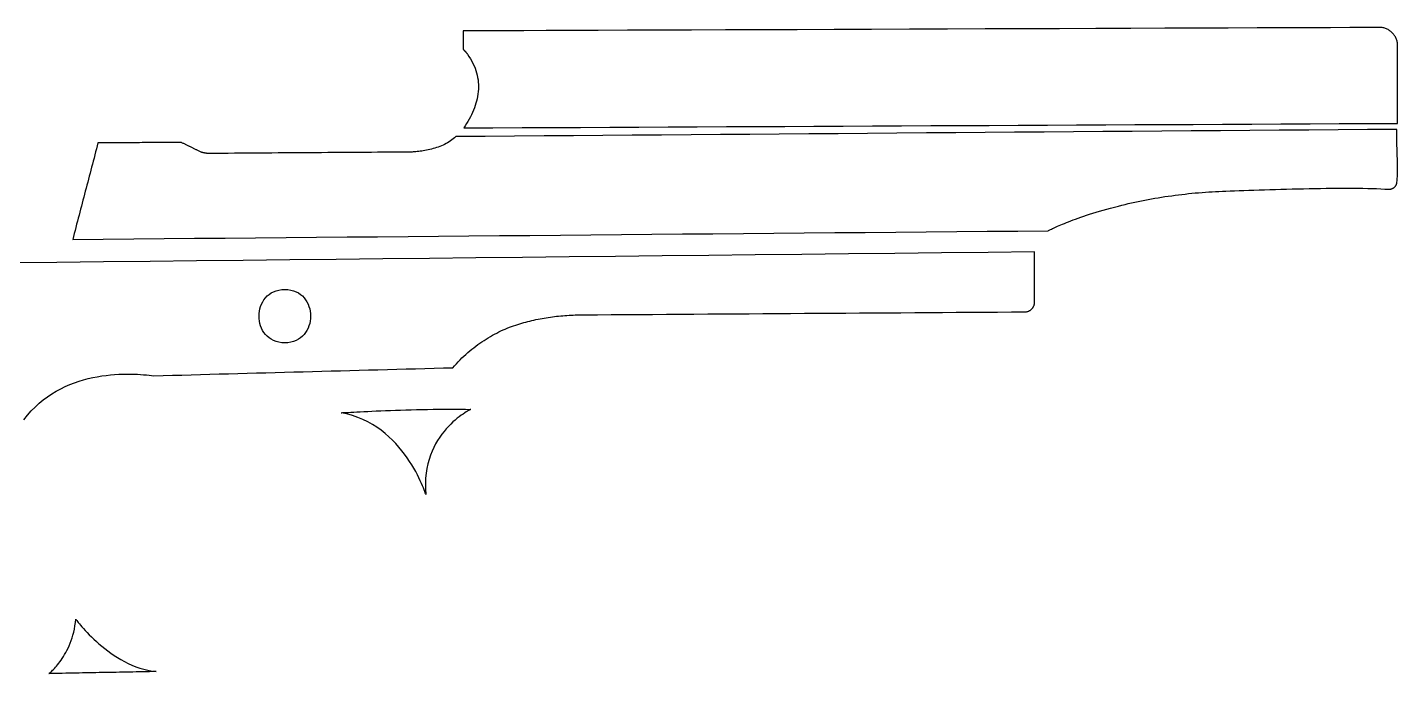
# Model space of a CAD drawing. Header units: metres. Extents: x 163 to 302, y -140 to -54.
# Drawn here: x 213.4 to 302.1, y -95.8 to -54 of the extents above; entities that cross this region are included whole.
import ezdxf

# ---------------------------------------------------------------- set-up
doc = ezdxf.new("R2010")
doc.units = ezdxf.units.M

msp = doc.modelspace()

# ---------------------------------------------------------------- linework, layer by layer
for points in [[(300.89475, -54.005226), (300.043596, -54.008274), (298.986448, -54.012084), (297.737784, -54.016656), (296.311574, -54.02199), (294.721788, -54.027832), (292.98265, -54.034182), (291.108384, -54.04104), (289.11296, -54.048406), (287.010602, -54.05628), (284.815534, -54.064408), (282.541726, -54.07279), (280.203148, -54.081426), (277.814024, -54.090316), (275.388578, -54.099206), (272.941034, -54.10835), (270.485362, -54.117494), (268.035786, -54.126638), (265.606276, -54.135782), (263.211056, -54.144672), (260.864096, -54.153308), (258.57962, -54.16169), (256.371852, -54.169818), (254.254762, -54.177692), (252.242574, -54.185312), (250.349258, -54.192424), (248.589038, -54.199028), (246.976138, -54.205124), (245.524528, -54.210458), (244.248432, -54.215284), (243.16182, -54.219348), (242.278916, -54.22265), (241.61369, -54.22519), (241.61369, -54.262528), (241.61369, -54.299866), (241.61369, -54.337204), (241.61369, -54.374542), (241.61369, -54.41188), (241.61369, -54.449218), (241.61369, -54.486556), (241.61369, -54.523894), (241.61369, -54.561232), (241.61369, -54.59857), (241.61369, -54.635908), (241.61369, -54.673246), (241.61369, -54.710584), (241.61369, -54.747922), (241.61369, -54.78526), (241.61369, -54.822598), (241.61369, -54.859936), (241.61369, -54.897274), (241.61369, -54.934612), (241.61369, -54.97195), (241.61369, -55.009288), (241.61369, -55.046626), (241.61369, -55.083964), (241.61369, -55.121302), (241.61369, -55.15864), (241.61369, -55.195978), (241.61369, -55.233316), (241.61369, -55.270654), (241.61369, -55.307992), (241.61369, -55.34533), (241.61369, -55.382668), (241.61369, -55.420006), (241.62258, -55.428642), (241.63147, -55.437278), (241.64036, -55.445914), (241.648996, -55.454804), (241.657632, -55.463694), (241.666268, -55.472584), (241.674904, -55.481474), (241.68354, -55.490364), (241.692176, -55.499508), (241.700812, -55.508652), (241.709194, -55.517796), (241.717576, -55.52694), (241.725958, -55.536084), (241.73434, -55.545228), (241.742722, -55.554626), (241.751104, -55.564024), (241.759232, -55.573422), (241.76736, -55.58282), (241.775488, -55.592472), (241.783616, -55.602124), (241.791744, -55.611776), (241.799618, -55.621428), (241.807492, -55.63108), (241.815366, -55.640986), (241.82324, -55.650892), (241.831114, -55.660798), (241.838734, -55.670704), (241.846354, -55.68061), (241.853974, -55.69077), (241.861594, -55.70093), (241.869214, -55.71109), (241.87658, -55.72125), (241.98072, -55.87111), (242.07597, -56.021732), (242.162838, -56.172862), (242.24107, -56.3245), (242.311174, -56.476392), (242.37315, -56.628538), (242.426998, -56.780938), (242.472972, -56.933592), (242.511326, -57.0865), (242.542314, -57.239408), (242.565936, -57.392316), (242.582446, -57.545224), (242.591844, -57.698132), (242.594384, -57.850786), (242.59032, -58.003186), (242.579652, -58.155332), (242.56238, -58.307224), (242.539012, -58.458608), (242.509548, -58.609484), (242.474242, -58.759852), (242.433094, -58.909712), (242.386358, -59.05881), (242.334288, -59.207146), (242.276884, -59.35472), (242.2144, -59.501532), (242.146836, -59.647328), (242.074446, -59.792108), (241.997484, -59.935872), (241.91595, -60.07862), (241.830098, -60.220352), (241.740182, -60.360814), (241.646202, -60.500006), (243.534692, -60.490862), (245.423182, -60.481718), (247.311672, -60.472574), (249.200162, -60.46343), (251.088652, -60.454286), (252.977142, -60.445142), (254.865632, -60.435998), (256.754122, -60.426854), (258.642612, -60.41771), (260.531102, -60.408566), (262.419592, -60.399422), (264.308082, -60.390278), (266.196572, -60.381134), (268.085062, -60.37199), (269.973552, -60.362846), (271.862042, -60.353702), (273.750532, -60.344558), (275.639022, -60.335414), (277.527512, -60.32627), (279.416002, -60.317126), (281.304492, -60.307982), (283.192982, -60.298838), (285.081472, -60.289694), (286.969962, -60.28055), (288.858452, -60.271406), (290.746942, -60.262262), (292.635432, -60.253118), (294.523922, -60.243974), (296.412412, -60.23483), (298.300902, -60.225686), (300.189392, -60.216542), (302.077882, -60.207398), (302.077882, -60.050172), (302.077882, -59.892946), (302.077882, -59.73572), (302.077882, -59.578494), (302.077882, -59.421268), (302.077882, -59.264042), (302.077882, -59.106816), (302.077882, -58.94959), (302.077882, -58.792364), (302.077882, -58.635138), (302.077882, -58.477912), (302.077882, -58.320686), (302.077882, -58.16346), (302.077882, -58.006234), (302.077882, -57.849008), (302.077882, -57.691782), (302.077882, -57.534556), (302.077882, -57.37733), (302.077882, -57.220104), (302.077882, -57.062878), (302.077882, -56.905652), (302.077882, -56.748426), (302.077882, -56.5912), (302.077882, -56.433974), (302.077882, -56.276748), (302.077882, -56.119522), (302.077882, -55.962296), (302.077882, -55.80507), (302.077882, -55.647844), (302.077882, -55.490618), (302.077882, -55.333392), (302.077882, -55.176166), (302.076358, -55.11546), (302.071786, -55.055516), (302.064166, -54.996334), (302.053752, -54.938168), (302.040544, -54.881018), (302.024542, -54.824884), (302.006, -54.77002), (301.984918, -54.716426), (301.961296, -54.664102), (301.935134, -54.613302), (301.906686, -54.563772), (301.875952, -54.515766), (301.842932, -54.469538), (301.80788, -54.425088), (301.770796, -54.382416), (301.73168, -54.341522), (301.690786, -54.302406), (301.64786, -54.265322), (301.603156, -54.23027), (301.556928, -54.197504), (301.508922, -54.16677), (301.459392, -54.138576), (301.408592, -54.112668), (301.356268, -54.089046), (301.302674, -54.067964), (301.24781, -54.049676), (301.191676, -54.033928), (301.134526, -54.020974), (301.07636, -54.010814), (301.017178, -54.003448), (300.957234, -53.99913), (300.896528, -53.99786)], [(302.037242, -60.593732), (300.133766, -60.608464), (298.23029, -60.623196), (296.326814, -60.637928), (294.423338, -60.65266), (292.519862, -60.667392), (290.616386, -60.682124), (288.71291, -60.696856), (286.809434, -60.711588), (284.905958, -60.72632), (283.002482, -60.741052), (281.099006, -60.755784), (279.19553, -60.770516), (277.292054, -60.785248), (275.388578, -60.79998), (273.485102, -60.814712), (271.581626, -60.829444), (269.67815, -60.844176), (267.774674, -60.858908), (265.871198, -60.87364), (263.967722, -60.888372), (262.064246, -60.903104), (260.16077, -60.917836), (258.257294, -60.932568), (256.353818, -60.9473), (254.450342, -60.962032), (252.546866, -60.976764), (250.64339, -60.991496), (248.739914, -61.006228), (246.836438, -61.02096), (244.932962, -61.035692), (243.029486, -61.050424), (241.12601, -61.065156), (241.047778, -61.139578), (240.965482, -61.210444), (240.879376, -61.277754), (240.789714, -61.341508), (240.697004, -61.40196), (240.6015, -61.45911), (240.503456, -61.513212), (240.403126, -61.564266), (240.300764, -61.612272), (240.196624, -61.65723), (240.091214, -61.699394), (239.984788, -61.738764), (239.8776, -61.77534), (239.769904, -61.809376), (239.661954, -61.840872), (239.554004, -61.869828), (239.446562, -61.896498), (239.339882, -61.920882), (239.233964, -61.94298), (239.12957, -61.963046), (239.0267, -61.98108), (238.925608, -61.997082), (238.826802, -62.011052), (238.730536, -62.023244), (238.637064, -62.033658), (238.54664, -62.042548), (238.459518, -62.049914), (238.375952, -62.055756), (238.29645, -62.060074), (238.221266, -62.063122), (238.150654, -62.0649), (238.084868, -62.065408), (237.682024, -62.068202), (237.27918, -62.070996), (236.876336, -62.07379), (236.473492, -62.076584), (236.070648, -62.079378), (235.667804, -62.082172), (235.26496, -62.084966), (234.862116, -62.08776), (234.459272, -62.090554), (234.056428, -62.093348), (233.653584, -62.096142), (233.25074, -62.098936), (232.847896, -62.10173), (232.445052, -62.104524), (232.042208, -62.107318), (231.639364, -62.110112), (231.23652, -62.112906), (230.833676, -62.1157), (230.430832, -62.118494), (230.027988, -62.121288), (229.625144, -62.124082), (229.2223, -62.126876), (228.819456, -62.12967), (228.416612, -62.132464), (228.013768, -62.135258), (227.610924, -62.138052), (227.20808, -62.140846), (226.805236, -62.14364), (226.402392, -62.146434), (225.999548, -62.149228), (225.596704, -62.152022), (225.19386, -62.154816), (225.17608, -62.154816), (225.1583, -62.154562), (225.14052, -62.154308), (225.122994, -62.1538), (225.105468, -62.153038), (225.087942, -62.152022), (225.070416, -62.151006), (225.05289, -62.149736), (225.035364, -62.148212), (225.017838, -62.146688), (225.000312, -62.14491), (224.982786, -62.142878), (224.96526, -62.140592), (224.947734, -62.138306), (224.930208, -62.135766), (224.912682, -62.132972), (224.89541, -62.130178), (224.878138, -62.12713), (224.860866, -62.123828), (224.843594, -62.120526), (224.826322, -62.11697), (224.80905, -62.11316), (224.791778, -62.10935), (224.774506, -62.105286), (224.757488, -62.100968), (224.74047, -62.096396), (224.723452, -62.091824), (224.706434, -62.086998), (224.689416, -62.081918), (224.672652, -62.076838), (224.655888, -62.071504), (224.639124, -62.065916), (224.5995, -62.046358), (224.559622, -62.0268), (224.519998, -62.007242), (224.48012, -61.987684), (224.440242, -61.968126), (224.400618, -61.948568), (224.36074, -61.92901), (224.321116, -61.909452), (224.281238, -61.889894), (224.24136, -61.870336), (224.201736, -61.850778), (224.161858, -61.83122), (224.12198, -61.811662), (224.082356, -61.792104), (224.042478, -61.772546), (224.002854, -61.752988), (223.962976, -61.73343), (223.923098, -61.713872), (223.883474, -61.694314), (223.843596, -61.674756), (223.803972, -61.655198), (223.764094, -61.63564), (223.724216, -61.616082), (223.684592, -61.596524), (223.644714, -61.576966), (223.60509, -61.557408), (223.565212, -61.53785), (223.525334, -61.518292), (223.48571, -61.498734), (223.445832, -61.479176), (223.406208, -61.459618), (223.36633, -61.44006), (223.197674, -61.441076), (223.029018, -61.442092), (222.860362, -61.443108), (222.691706, -61.444124), (222.52305, -61.44514), (222.354394, -61.446156), (222.185738, -61.447172), (222.017082, -61.448188), (221.848426, -61.449204), (221.67977, -61.45022), (221.511114, -61.451236), (221.342458, -61.452252), (221.173802, -61.453268), (221.005146, -61.454284), (220.83649, -61.4553), (220.667834, -61.456316), (220.499178, -61.457332), (220.330522, -61.458348), (220.161866, -61.459364), (219.99321, -61.46038), (219.824554, -61.461396), (219.655898, -61.462412), (219.487242, -61.463428), (219.318586, -61.464444), (219.14993, -61.46546), (218.981274, -61.466476), (218.812618, -61.467492), (218.643962, -61.468508), (218.475306, -61.469524), (218.30665, -61.47054), (218.137994, -61.471556), (217.969338, -61.472572), (217.918284, -61.667644), (217.86723, -61.862716), (217.816176, -62.057788), (217.765122, -62.25286), (217.714068, -62.447932), (217.663014, -62.643004), (217.61196, -62.838076), (217.560906, -63.033148), (217.509852, -63.22822), (217.458798, -63.423292), (217.407744, -63.618364), (217.35669, -63.813436), (217.305636, -64.008508), (217.254582, -64.20358), (217.203528, -64.398652), (217.152474, -64.593724), (217.10142, -64.788796), (217.050366, -64.983868), (216.999312, -65.17894), (216.948258, -65.374012), (216.897204, -65.569084), (216.84615, -65.764156), (216.795096, -65.959228), (216.744042, -66.1543), (216.692988, -66.349372), (216.641934, -66.544444), (216.59088, -66.739516), (216.539826, -66.934588), (216.488772, -67.12966), (216.437718, -67.324732), (216.386664, -67.519804), (216.33561, -67.714876), (218.308428, -67.69735), (220.281246, -67.679824), (222.254064, -67.662298), (224.226882, -67.644772), (226.1997, -67.627246), (228.172518, -67.60972), (230.145336, -67.592194), (232.118154, -67.574668), (234.090972, -67.557142), (236.06379, -67.539616), (238.036608, -67.52209), (240.009426, -67.504564), (241.982244, -67.487038), (243.955062, -67.469512), (245.92788, -67.451986), (247.900698, -67.43446), (249.873516, -67.416934), (251.846334, -67.399408), (253.819152, -67.381882), (255.79197, -67.364356), (257.764788, -67.34683), (259.737606, -67.329304), (261.710424, -67.311778), (263.683242, -67.294252), (265.65606, -67.276726), (267.628878, -67.2592), (269.601696, -67.241674), (271.574514, -67.224148), (273.547332, -67.206622), (275.52015, -67.189096), (277.492968, -67.17157), (279.465786, -67.154044), (279.49525, -67.13982), (279.531826, -67.12204), (279.57526, -67.100958), (279.625552, -67.076574), (279.682702, -67.049142), (279.746964, -67.018662), (279.818338, -66.985134), (279.896824, -66.948812), (279.982422, -66.90995), (280.075132, -66.868548), (280.175208, -66.824606), (280.282396, -66.778378), (280.39695, -66.729864), (280.51887, -66.679318), (280.648156, -66.626994), (280.784808, -66.572638), (280.928826, -66.516758), (281.080464, -66.4591), (281.239468, -66.400172), (281.406092, -66.33972), (281.580336, -66.278252), (281.7622, -66.215514), (281.951684, -66.152014), (282.148788, -66.087498), (282.353766, -66.02222), (282.566618, -65.956434), (282.787344, -65.89014), (283.015944, -65.823338), (283.252418, -65.756282), (283.496766, -65.689226), (283.749242, -65.62217), (284.009592, -65.555114), (284.222952, -65.502028), (284.436566, -65.450466), (284.650434, -65.400428), (284.86481, -65.351914), (285.07944, -65.304924), (285.294324, -65.259458), (285.509462, -65.215516), (285.724854, -65.173098), (285.9405, -65.132204), (286.1564, -65.092834), (286.372554, -65.054734), (286.588962, -65.018158), (286.805624, -64.983106), (287.02254, -64.949578), (287.23971, -64.917574), (287.457134, -64.88684), (287.674812, -64.85763), (287.89249, -64.829944), (288.110422, -64.803528), (288.328608, -64.778636), (288.546794, -64.755014), (288.765234, -64.732916), (288.983928, -64.712088), (289.202622, -64.692784), (289.42157, -64.67475), (289.640772, -64.65824), (289.859974, -64.643), (290.079176, -64.629284), (290.298632, -64.616838), (290.518088, -64.605662), (290.737798, -64.59601), (290.957508, -64.587628), (291.232844, -64.577976), (291.520626, -64.567816), (291.820092, -64.557402), (292.130226, -64.546734), (292.450266, -64.535812), (292.779196, -64.524636), (293.116, -64.51346), (293.459916, -64.502538), (293.810182, -64.491616), (294.165528, -64.480948), (294.525446, -64.470534), (294.888666, -64.460628), (295.25468, -64.45123), (295.622218, -64.44234), (295.990518, -64.433958), (296.358818, -64.426338), (296.726102, -64.41948), (297.091354, -64.413638), (297.453812, -64.408558), (297.81246, -64.404748), (298.166536, -64.401954), (298.515024, -64.40043), (298.857162, -64.400176), (299.191934, -64.401192), (299.518324, -64.403732), (299.83557, -64.407796), (300.142656, -64.413384), (300.43882, -64.42075), (300.7233, -64.429894), (300.994826, -64.440816), (301.25289, -64.45377), (301.496222, -64.468756), (301.521622, -64.469772), (301.546768, -64.469518), (301.57166, -64.468248), (301.596298, -64.465708), (301.620428, -64.462152), (301.644304, -64.457326), (301.667672, -64.451484), (301.690786, -64.444626), (301.713392, -64.436498), (301.73549, -64.427354), (301.75708, -64.417194), (301.778162, -64.406272), (301.798736, -64.394334), (301.818548, -64.38138), (301.837852, -64.367664), (301.856394, -64.352932), (301.874174, -64.337438), (301.891192, -64.321182), (301.907448, -64.304164), (301.922942, -64.286384), (301.937674, -64.267842), (301.951644, -64.248538), (301.964598, -64.228472), (301.976536, -64.207644), (301.987712, -64.186308), (301.997872, -64.164464), (302.007016, -64.141858), (302.01489, -64.118744), (302.021748, -64.095122), (302.02759, -64.070992), (302.032162, -64.046354), (302.035464, -64.021208), (302.044354, -63.934594), (302.051974, -63.84798), (302.058324, -63.761112), (302.063658, -63.67399), (302.067976, -63.58636), (302.071278, -63.498222), (302.073564, -63.409322), (302.075088, -63.31966), (302.07585, -63.228982), (302.07585, -63.137288), (302.075088, -63.044324), (302.073818, -62.95009), (302.07204, -62.854586), (302.069754, -62.757304), (302.067214, -62.658498), (302.06442, -62.557914), (302.061372, -62.455298), (302.05807, -62.35065), (302.054768, -62.24397), (302.051466, -62.135004), (302.048164, -62.023498), (302.044862, -61.909452), (302.041814, -61.792866), (302.03902, -61.673486), (302.036734, -61.551058), (302.034702, -61.425582), (302.033178, -61.297058), (302.032162, -61.165232), (302.031908, -61.02985), (302.032162, -60.890912), (302.033178, -60.748418), (302.03521, -60.602114)], [(213.169754, -79.390494), (213.404958, -79.095346), (213.64956, -78.817724), (213.903052, -78.559406), (214.164672, -78.31963), (214.433404, -78.097888), (214.708486, -77.893418), (214.989156, -77.705458), (215.274652, -77.5335), (215.563958, -77.376782), (215.856312, -77.234796), (216.151206, -77.107034), (216.44737, -76.99248), (216.744296, -76.89088), (217.041222, -76.801218), (217.337132, -76.722986), (217.631264, -76.655676), (217.922856, -76.598526), (218.211146, -76.550774), (218.495118, -76.511912), (218.774264, -76.481432), (219.047568, -76.458318), (219.314268, -76.442316), (219.573602, -76.43241), (219.824554, -76.428346), (220.066362, -76.429108), (220.298518, -76.434188), (220.519752, -76.443078), (220.729556, -76.455016), (220.927168, -76.46924), (221.111572, -76.485242), (221.282006, -76.502514), (221.437708, -76.52004), (221.577916, -76.537566), (222.18269, -76.52131), (222.787464, -76.505054), (223.392238, -76.488798), (223.997012, -76.472542), (224.601786, -76.456286), (225.20656, -76.44003), (225.811334, -76.423774), (226.416108, -76.407518), (227.020882, -76.391262), (227.625656, -76.375006), (228.23043, -76.35875), (228.835204, -76.342494), (229.439978, -76.326238), (230.044752, -76.309982), (230.649526, -76.293726), (231.2543, -76.27747), (231.859074, -76.261214), (232.463848, -76.244958), (233.068622, -76.228702), (233.673396, -76.212446), (234.27817, -76.19619), (234.882944, -76.179934), (235.487718, -76.163678), (236.092492, -76.147422), (236.697266, -76.131166), (237.30204, -76.11491), (237.906814, -76.098654), (238.511588, -76.082398), (239.116362, -76.066142), (239.721136, -76.049886), (240.32591, -76.03363), (240.930684, -76.017374), (241.046508, -75.88504), (241.16411, -75.755754), (241.28349, -75.629262), (241.404394, -75.505564), (241.526822, -75.384914), (241.650774, -75.267058), (241.77625, -75.151996), (241.902996, -75.039982), (242.031012, -74.930762), (242.160298, -74.82459), (242.2906, -74.721212), (242.421918, -74.620628), (242.554252, -74.523092), (242.687348, -74.42835), (242.821206, -74.336402), (242.955826, -74.247248), (243.091208, -74.161142), (243.227098, -74.07783), (243.363242, -73.997312), (243.499894, -73.919842), (243.6368, -73.845166), (243.77396, -73.773284), (243.911374, -73.704196), (244.048788, -73.638156), (244.186202, -73.57491), (244.323616, -73.514458), (244.460776, -73.4568), (244.597682, -73.401936), (244.734334, -73.35012), (244.870478, -73.301098), (245.006114, -73.25487), (245.141242, -73.211436), (245.270782, -73.171812), (245.400576, -73.133712), (245.530624, -73.096882), (245.66118, -73.061576), (245.79199, -73.02754), (245.923054, -72.995028), (246.054372, -72.963786), (246.185944, -72.933814), (246.31777, -72.905366), (246.44985, -72.878188), (246.582184, -72.85228), (246.714772, -72.827642), (246.847614, -72.804274), (246.98071, -72.78243), (247.11406, -72.761856), (247.24741, -72.742552), (247.381014, -72.724518), (247.514872, -72.7075), (247.64873, -72.691752), (247.782842, -72.677274), (247.916954, -72.664066), (248.05132, -72.652128), (248.185686, -72.641206), (248.320306, -72.631554), (248.454926, -72.623172), (248.589546, -72.615806), (248.72442, -72.60971), (248.859294, -72.60463), (248.994168, -72.60082), (249.129042, -72.598026), (249.263916, -72.596502), (249.39879, -72.595994), (250.291854, -72.589898), (251.184918, -72.583802), (252.077982, -72.577706), (252.971046, -72.57161), (253.86411, -72.565514), (254.757174, -72.559418), (255.650238, -72.553322), (256.543302, -72.547226), (257.436366, -72.54113), (258.32943, -72.535034), (259.222494, -72.528938), (260.115558, -72.522842), (261.008622, -72.516746), (261.901686, -72.51065), (262.79475, -72.504554), (263.687814, -72.498458), (264.580878, -72.492362), (265.473942, -72.486266), (266.367006, -72.48017), (267.26007, -72.474074), (268.153134, -72.467978), (269.046198, -72.461882), (269.939262, -72.455786), (270.832326, -72.44969), (271.72539, -72.443594), (272.618454, -72.437498), (273.511518, -72.431402), (274.404582, -72.425306), (275.297646, -72.41921), (276.19071, -72.413114), (277.083774, -72.407018), (277.976838, -72.400922), (278.00808, -72.40016), (278.038814, -72.39762), (278.069294, -72.393556), (278.099266, -72.387968), (278.12873, -72.380856), (278.157686, -72.372474), (278.18588, -72.362568), (278.213566, -72.351392), (278.24049, -72.338692), (278.266652, -72.324722), (278.292052, -72.309482), (278.31669, -72.293226), (278.340566, -72.2757), (278.363426, -72.256904), (278.385524, -72.237092), (278.406606, -72.216264), (278.426672, -72.19442), (278.445722, -72.17156), (278.463756, -72.147684), (278.480774, -72.123046), (278.496522, -72.097392), (278.511254, -72.070976), (278.524716, -72.043798), (278.536908, -72.015858), (278.54783, -71.987156), (278.557482, -71.957946), (278.56561, -71.927974), (278.572468, -71.897494), (278.577802, -71.866506), (278.581612, -71.83501), (278.583898, -71.803006), (278.58466, -71.770494), (278.58466, -71.669148), (278.58466, -71.567802), (278.58466, -71.466456), (278.58466, -71.36511), (278.58466, -71.263764), (278.58466, -71.162418), (278.58466, -71.061072), (278.58466, -70.959726), (278.58466, -70.85838), (278.58466, -70.757034), (278.58466, -70.655688), (278.58466, -70.554342), (278.58466, -70.452996), (278.58466, -70.35165), (278.58466, -70.250304), (278.58466, -70.148958), (278.58466, -70.047612), (278.58466, -69.946266), (278.58466, -69.84492), (278.58466, -69.743574), (278.58466, -69.642228), (278.58466, -69.540882), (278.58466, -69.439536), (278.58466, -69.33819), (278.58466, -69.236844), (278.58466, -69.135498), (278.58466, -69.034152), (278.58466, -68.932806), (278.58466, -68.83146), (278.58466, -68.730114), (278.58466, -68.628768), (278.58466, -68.527422), (275.571966, -68.55968), (272.559272, -68.591938), (269.546578, -68.624196), (266.533884, -68.656454), (263.52119, -68.688712), (260.508496, -68.72097), (257.495802, -68.753228), (254.483108, -68.785486), (251.470414, -68.817744), (248.45772, -68.850002), (245.445026, -68.88226), (242.432332, -68.914518), (239.419638, -68.946776), (236.406944, -68.979034), (233.39425, -69.011292), (230.381556, -69.04355), (227.368862, -69.075808), (224.356168, -69.108066), (221.343474, -69.140324), (218.33078, -69.172582), (215.318086, -69.20484), (212.305392, -69.237098)], [(230.062278, -74.406506), (229.860094, -74.3966), (229.671118, -74.367644), (229.495096, -74.321162), (229.332028, -74.25817), (229.182168, -74.179938), (229.045262, -74.087736), (228.921564, -73.983088), (228.81082, -73.86701), (228.71303, -73.740772), (228.628448, -73.605644), (228.55682, -73.462896), (228.498146, -73.313798), (228.45268, -73.15962), (228.420168, -73.001886), (228.40061, -72.841612), (228.39426, -72.680068), (228.400864, -72.518524), (228.420422, -72.35825), (228.453188, -72.200262), (228.498908, -72.046084), (228.557582, -71.896986), (228.62921, -71.754238), (228.714046, -71.61911), (228.811836, -71.492872), (228.92258, -71.376794), (229.046278, -71.272146), (229.183184, -71.179944), (229.333044, -71.101712), (229.495858, -71.03872), (229.671626, -70.992238), (229.860348, -70.963282), (230.062024, -70.953376), (230.264208, -70.963282), (230.453184, -70.992238), (230.629206, -71.03872), (230.792274, -71.101712), (230.942134, -71.179944), (231.07904, -71.272146), (231.202738, -71.376794), (231.313482, -71.492872), (231.411272, -71.61911), (231.495854, -71.754238), (231.567482, -71.896986), (231.626156, -72.046084), (231.671622, -72.200262), (231.704134, -72.35825), (231.723692, -72.518524), (231.730042, -72.680068), (231.723438, -72.841612), (231.70388, -73.001886), (231.671114, -73.15962), (231.625394, -73.313798), (231.56672, -73.462896), (231.495092, -73.605644), (231.410256, -73.740772), (231.312466, -73.86701), (231.201722, -73.983088), (231.078024, -74.087736), (230.941118, -74.179938), (230.791258, -74.25817), (230.628444, -74.321162), (230.452676, -74.367644), (230.263954, -74.3966), (230.062278, -74.406506)], [(233.70413, -78.932532), (233.7181, -78.93177), (233.759502, -78.92923), (233.827066, -78.925166), (233.919776, -78.919832), (234.036362, -78.913228), (234.175808, -78.905354), (234.336844, -78.896464), (234.518454, -78.886812), (234.719622, -78.876144), (234.939078, -78.864968), (235.175552, -78.853284), (235.428028, -78.841092), (235.69549, -78.828646), (235.976668, -78.8162), (236.270546, -78.803754), (236.575854, -78.791308), (236.891576, -78.779116), (237.216442, -78.767432), (237.549436, -78.756256), (237.889288, -78.745588), (238.234982, -78.735682), (238.585502, -78.726792), (238.939578, -78.718918), (239.29594, -78.71206), (239.653826, -78.706472), (240.011712, -78.702408), (240.368582, -78.699614), (240.72342, -78.698598), (241.074956, -78.69936), (241.422174, -78.7019), (241.764058, -78.706472), (242.099338, -78.71333), (242.08994, -78.717902), (242.062762, -78.731364), (242.01882, -78.754224), (241.959638, -78.786482), (241.886232, -78.828138), (241.800126, -78.8797), (241.702336, -78.941168), (241.594386, -79.012796), (241.477292, -79.094584), (241.352324, -79.186786), (241.221006, -79.289656), (241.084354, -79.403448), (240.943638, -79.528162), (240.800128, -79.664052), (240.655094, -79.811372), (240.509806, -79.970122), (240.365534, -80.140556), (240.223548, -80.322928), (240.085118, -80.517492), (239.951514, -80.724248), (239.824006, -80.94345), (239.703864, -81.175098), (239.592358, -81.419446), (239.490758, -81.676748), (239.40008, -81.947258), (239.321848, -82.230976), (239.257332, -82.528156), (239.207802, -82.839052), (239.174274, -83.163918), (239.158272, -83.502754), (239.160812, -83.855814), (239.183418, -84.223098), (239.179354, -84.20989), (239.166908, -84.171536), (239.14608, -84.10956), (239.116362, -84.025486), (239.0775, -83.920838), (239.029494, -83.79714), (238.971836, -83.655916), (238.904272, -83.49869), (238.826802, -83.326986), (238.738918, -83.142582), (238.64062, -82.946748), (238.5314, -82.741008), (238.411258, -82.52714), (238.27994, -82.306414), (238.136938, -82.080608), (237.982252, -81.850992), (237.815628, -81.619344), (237.636558, -81.386934), (237.445042, -81.15554), (237.240826, -80.926686), (237.023402, -80.701896), (236.79277, -80.48244), (236.548676, -80.270096), (236.290866, -80.066388), (236.019086, -79.87284), (235.733082, -79.690976), (235.4326, -79.52232), (235.117386, -79.36865), (234.787186, -79.231236), (234.441746, -79.111602), (234.080812, -79.011272), (233.70413, -78.932024)], [(216.536524, -92.296234), (216.543128, -92.305124), (216.562686, -92.331032), (216.594944, -92.372942), (216.639648, -92.429838), (216.696544, -92.50045), (216.765124, -92.583762), (216.845134, -92.678758), (216.936574, -92.784422), (217.038936, -92.899484), (217.151966, -93.022928), (217.27541, -93.153738), (217.40876, -93.290898), (217.552016, -93.433138), (217.70467, -93.579442), (217.866468, -93.728794), (218.037156, -93.880178), (218.21648, -94.032324), (218.404186, -94.184216), (218.60002, -94.334838), (218.803474, -94.48292), (219.014548, -94.627446), (219.232734, -94.7674), (219.457778, -94.901766), (219.689426, -95.029528), (219.927424, -95.149416), (220.171264, -95.260414), (220.420946, -95.361506), (220.675962, -95.451422), (220.936058, -95.529146), (221.20098, -95.593662), (221.470474, -95.643954), (221.744286, -95.678752), (221.527116, -95.682816), (221.309946, -95.68688), (221.092776, -95.690944), (220.875606, -95.695008), (220.658436, -95.699072), (220.441266, -95.703136), (220.224096, -95.7072), (220.006926, -95.711264), (219.789756, -95.715328), (219.572586, -95.719392), (219.355416, -95.723456), (219.138246, -95.72752), (218.921076, -95.731584), (218.703906, -95.735648), (218.486736, -95.739712), (218.269566, -95.743776), (218.052396, -95.74784), (217.835226, -95.751904), (217.618056, -95.755968), (217.400886, -95.760032), (217.183716, -95.764096), (216.966546, -95.76816), (216.749376, -95.772224), (216.532206, -95.776288), (216.315036, -95.780352), (216.097866, -95.784416), (215.880696, -95.78848), (215.663526, -95.792544), (215.446356, -95.796608), (215.229186, -95.800672), (215.012016, -95.804736), (214.794846, -95.8088), (214.799164, -95.805498), (214.811864, -95.795338), (214.832438, -95.778574), (214.860378, -95.754952), (214.895176, -95.724472), (214.936324, -95.687134), (214.983314, -95.643192), (215.035638, -95.592392), (215.092788, -95.534734), (215.154256, -95.470218), (215.21928, -95.398844), (215.287606, -95.320612), (215.358726, -95.235522), (215.431878, -95.143574), (215.506808, -95.044514), (215.582754, -94.938596), (215.659462, -94.82582), (215.73617, -94.705932), (215.812624, -94.579186), (215.888062, -94.445582), (215.96223, -94.304866), (216.034366, -94.157292), (216.104216, -94.002606), (216.171018, -93.840808), (216.234264, -93.672152), (216.293446, -93.496384), (216.348056, -93.313504), (216.39784, -93.123512), (216.442036, -92.926408), (216.480136, -92.722192), (216.511632, -92.510864), (216.536016, -92.292424)]]:
    msp.add_lwpolyline(points)

doc.saveas('drawing.dxf')
